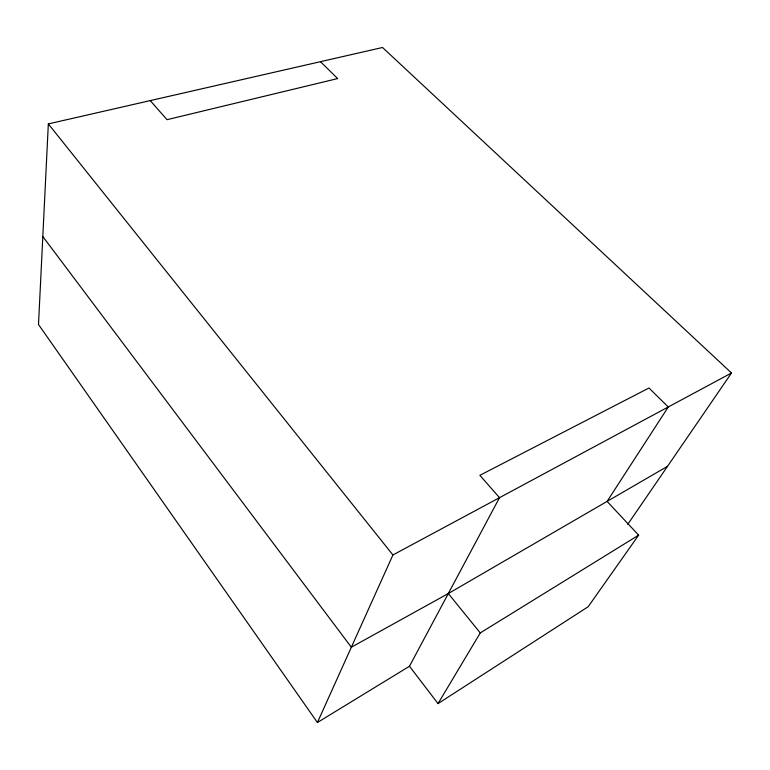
<?xml version="1.0" encoding="UTF-8"?>
<svg xmlns="http://www.w3.org/2000/svg" width="770" height="770" viewBox="0 0 770 770"><rect width="100%" height="100%" fill="white"/><g stroke="black" fill="none" stroke-linecap="round" stroke-linejoin="round"><path stroke-width="1.16" d="M627.771 524.312L731.5 372.988L382.526 47.49L48.337 123.903L38.5 324.507L317.423 722.51L409.476 666.252L499.518 497.68L479.864 475.331L648.966 388.003L668.264 406.983L607.097 501.405L638.638 535.15L588.145 606.75L438.024 703.597L409.476 666.252M317.423 722.51L392.921 554.968L731.5 372.988M438.024 703.597L480.268 632.921L638.638 535.15M42.812 236.534L351.341 647.224L448.313 593.545L667.503 466.341M320.464 61.687L337.683 78.569L167.023 119.677L150.246 100.6M448.313 593.545L480.268 632.921M48.337 123.903L392.921 554.968"/></g></svg>
